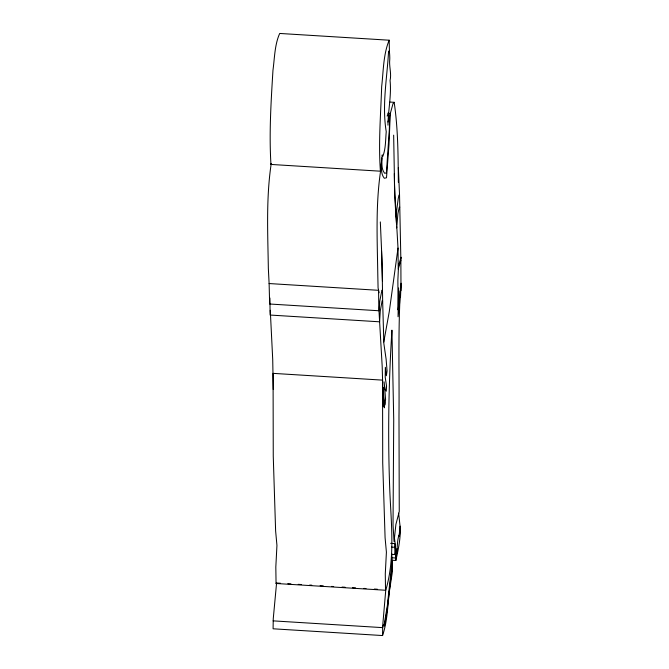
<?xml version="1.0" encoding="UTF-8"?>
<svg xmlns="http://www.w3.org/2000/svg" width="669" height="669" viewBox="0 0 669 669"><rect width="100%" height="100%" fill="white"/><g stroke="black" fill="none" stroke-linecap="round" stroke-linejoin="round"><path stroke-width="1" d="M398.348 182.286C398.114 155.66 398.08 128.632 394.158 102.315L389.994 102.056M400.773 284.676C397.854 328.303 399.426 372.131 398.983 415.884L399.259 511.476L395.897 524.412L394.066 541.53L393.029 525.065L393.723 419.655L391.934 330.152C388.572 383.538 387.736 437.275 389.81 490.762C391.148 523.593 395.187 556.942 386.097 589.155L385.528 590.242L276.063 583.485L275.82 567.061L276.941 545.402L275.62 530.943L273.253 456.158L273.077 373.361L382.543 380.126L382.718 462.923L385.085 537.7L386.406 552.159L385.285 573.826L385.528 590.242M394.426 537.926L395.337 545.001L395.847 560.497L391.674 560.237M401.099 283.221L400.505 297.061M398.415 265.969L401.074 257.247L401.049 259.756L398.239 269.105L398.013 248.074L396.776 226.716M381.932 157.851C382.024 163.01 381.129 168.973 384.633 173.279L386.423 172.886L389.341 129.393L389.684 115.645L387.594 115.511M387.961 125.17C388.104 110.226 391.582 95.483 390.069 80.481C391.674 73.49 388.982 66.616 389.743 59.574C389.943 58.262 389.467 46.111 388.463 53.01C386.916 79.151 381.924 105.627 386.239 131.684C385.469 139.888 385.812 149.02 382.76 156.487L382.225 154.874L380.418 171.197L270.953 164.44C269.038 133.123 271.045 101.638 272.96 70.345C274.633 58.086 274.608 44.764 279.701 33.45L389.166 40.207L389.467 52.558M399.97 290.982L399.594 303.049L398.047 316.738L398.615 287.996M270.276 310.299L272.718 359.487L273.27 389.542M391.482 557.729L395.647 557.988C397.888 550.57 396.541 542.551 398.983 535.1L399.401 536.371L400.288 528.769M381.397 163.428C381.372 168.437 380.954 174.149 384.299 178.272L386.506 177.787L389.007 144.362L390.278 113.437L388.187 113.304M398.398 268.562L397.863 280.411L398.13 309.964L398.615 305.315M276.632 582.398L273.245 618.833L273.094 628.793L382.559 635.55C387.309 621.652 387.627 606.649 389.258 592.199L392.502 571.058L391.783 553.614M385.787 589.757L382.71 625.599L382.559 635.55M383.68 403.231L383.304 406.142L382.183 366.252L378.788 307.481L378.579 290.313L269.114 283.547L268.336 268.244C267.809 233.397 266.036 198.342 271.204 163.729M392.109 561.559L387.292 605.98L384.065 625.323L384.483 626.075L387.184 609.543L392.394 564.619M399.535 194.905L399.786 207.139L399.209 207.482L397.904 213.695L396.709 227.895L396.165 216.948L396.692 210.25L398.164 199.044L398.958 195.055L399.535 194.905L398.356 167.585M398.64 513.165L400.054 526.169L399.134 535.543M400.99 290.63L400.873 260.341M269.916 297.998L270.125 315.049L379.591 321.806L380.276 310.985L382.141 300.741L382.651 301.134L383.855 343.557L386.113 359.186L387.058 370.894L386.373 375.719L385.352 367.306L385.219 377.283L386.557 386.18L386.272 391.24L384.968 389.517L384.065 381.84M380.669 170.495C375.501 205.107 377.274 240.163 377.801 275.001L378.077 287.862L379.08 292.763M398.013 248.074L389.258 311.721L383.78 341.968M397.06 548.463L395.563 554.609L391.39 554.35M387.945 122.076L393.063 103.503L394.158 102.315M398.824 311.52L399.067 310.659M395.847 560.497C398.323 549.308 400.974 537.675 400.054 526.169M387.167 116.105L388.355 112.559M270.953 164.44L271.271 163.545M276.063 583.485L276.33 583M395.571 552.669L394.902 553.756L394.785 543.571L390.621 543.32M389.166 40.207C383.228 54.565 383.454 71.115 381.673 86.493C380.736 114.7 378.345 143.007 380.418 171.197M391.582 547.091L394.71 547.284L395.513 548.296M277.367 583.059L280.495 583.251M287.795 583.702L290.923 583.895M298.223 584.346L301.351 584.539M309.688 585.057L311.771 585.183M320.117 585.701L323.244 585.893M331.581 586.412L333.664 586.537M342.01 587.056L345.137 587.248M352.429 587.7L355.557 587.892M363.903 588.402L365.985 588.536M374.322 589.046L377.45 589.247M273.128 620.865L382.593 627.631L383.63 624.453L384.065 625.323M382.651 301.134L382.509 290.814L381.915 290.229L379.766 301.175L379.114 310.767L269.649 304.01L269.114 283.547M396.165 216.948L394.534 184.318L393.656 135.146M396.541 224.483L394.601 194.896L394.334 173.564M380.327 221.924L381.982 259.48L382.509 290.814M383.396 387.451L383.763 396.75L385.051 404.937L385.578 399.443L384.516 385.678M382.451 280.905L381.547 250.825M382.885 391.49L384.332 407.797L384.675 402.587M399.786 207.139L400.823 257.983"/></g></svg>
